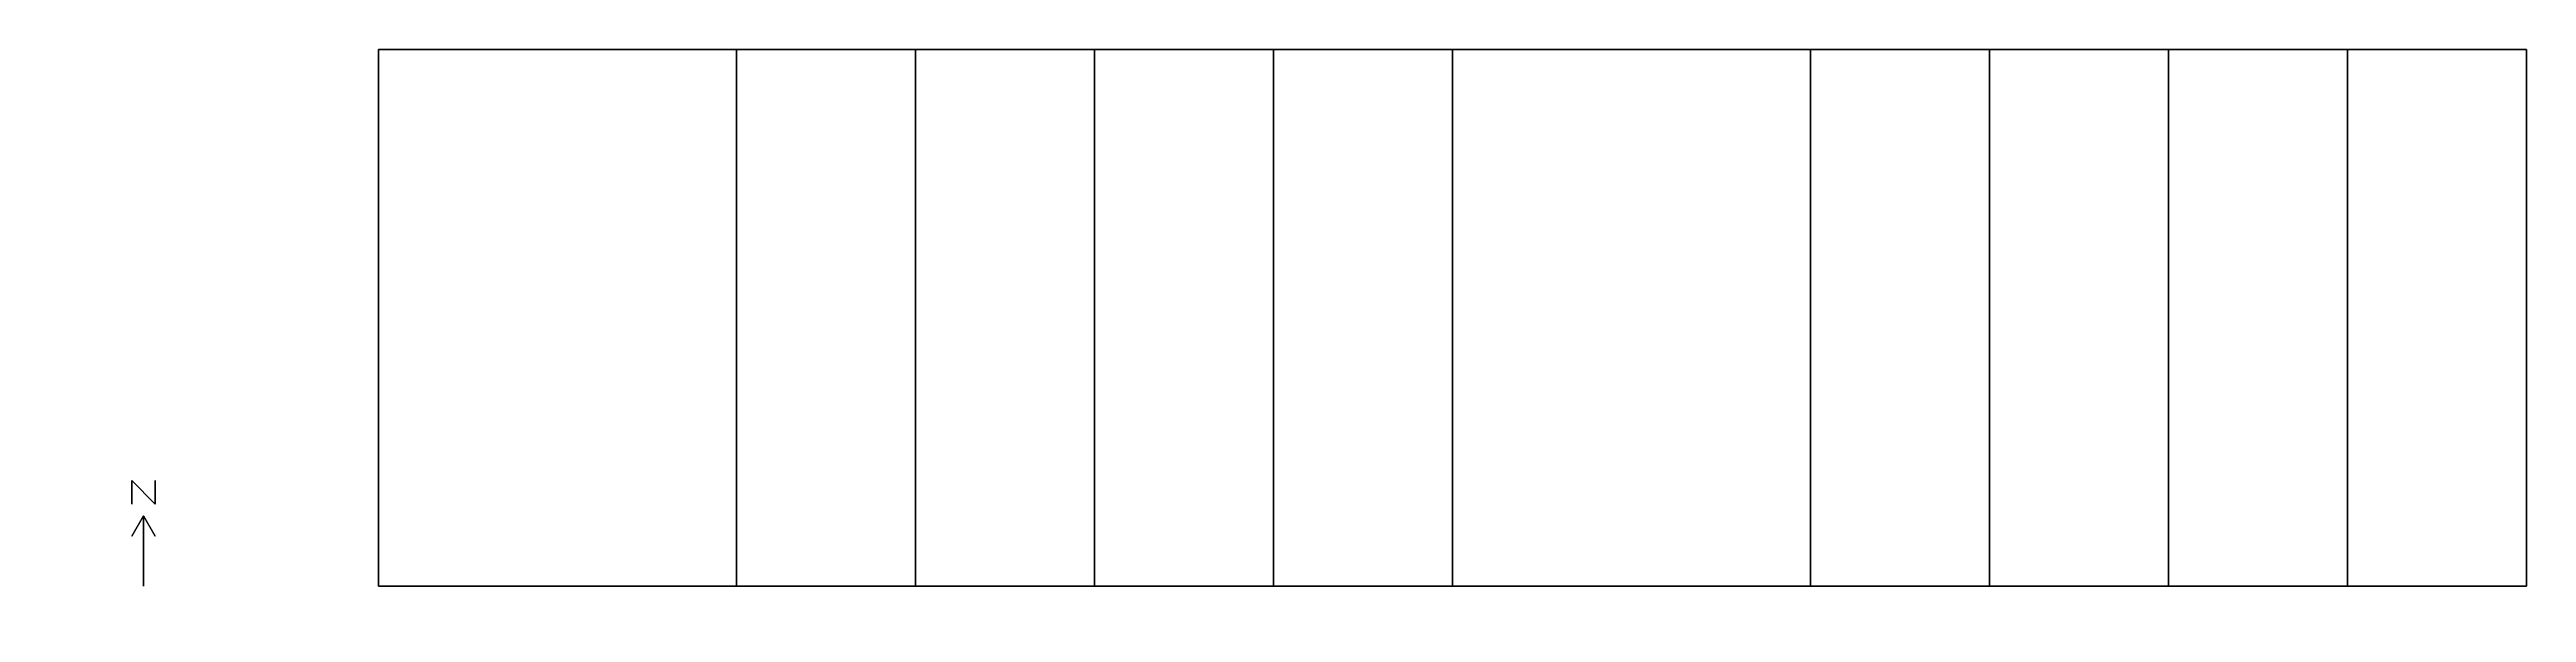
# Model space of a CAD drawing. Header units: metres. Extents: x -14 to 91, y -1 to 23.
import ezdxf

# ---------------------------------------------------------------- set-up
doc = ezdxf.new("R2010")
doc.units = ezdxf.units.M

msp = doc.modelspace()

# ---------------------------------------------------------------- linework, layer by layer
at = {"layer": '1', "color": 3}
for points in [[(-10.5, 4.5, 0.1), (-10.5, 4.5), (-10.5, 3.5), (-10.5, 3.5, 0.1)], [(-10.5, 4.5, 0.1), (-10.5, 4.5), (-9.5, 3.5), (-9.5, 3.5, 0.1)], [(-9.5, 4.5, 0.1), (-9.5, 4.5), (-9.5, 3.5), (-9.5, 3.5, 0.1)], [(-10, 3, 0.1), (-10, 3), (-10.5, 2.13), (-10.5, 2.13, 0.1)], [(-10, 3, 0.1), (-10, 3), (-10, 0), (-10, 0, 0.1)], [(-10, 3, 0.1), (-10, 3), (-9.5, 2.13), (-9.5, 2.13, 0.1)]]:
    msp.add_3dface(points, dxfattribs=at)
at = {"layer": 'LGSTORE1', "color": 43}
for points in [[(0, 22.86, 5.18), (0, 22.86), (0, 0), (0, 0, 5.18)], [(15.24, 22.86, 5.18), (15.24, 22.86), (0, 22.86), (0, 22.86, 5.18)], [(15.24, 0, 5.18), (15.24, 0), (15.24, 22.86), (15.24, 22.86, 5.18)], [(0, 0, 5.18), (0, 0), (15.24, 0), (15.24, 0, 5.18)]]:
    msp.add_3dface(points, dxfattribs=at)
at = {"layer": 'LGSTORE1', "color": 8}
msp.add_3dface([(0, 22.86), (15.24, 22.86), (15.24, 0), (0, 0)], dxfattribs=at)
at = {"layer": 'LGSTORE1', "color": 15}
msp.add_3dface([(15.24, 22.86, 5.18), (0, 22.86, 5.18), (0, 0, 5.18), (15.24, 0, 5.18)], dxfattribs=at)
at = {"layer": 'LGSTORE1', "color": 45}
for points in [[(4.73, 22.86, 2.13), (4.73, 22.86), (2.9, 22.86), (2.9, 22.86, 2.13)], [(12.35, 22.86, 2.13), (12.35, 22.86), (10.52, 22.86), (10.52, 22.86, 2.13)]]:
    msp.add_3dface(points, dxfattribs=at)
at = {"layer": 'LGSTORE1', "color": 143}
for points in [[(0.61, 0, 4.24), (0.61, 0, 2.72), (2.74, 0, 2.72), (2.74, 0, 4.24)], [(2.9, 0, 2.13), (2.9, 0), (4.73, 0), (4.73, 0, 2.13)], [(4.88, 0, 4.24), (4.88, 0, 2.72), (7.01, 0, 2.72), (7.01, 0, 4.24)], [(8.23, 0, 4.24), (8.23, 0, 2.72), (10.36, 0, 2.72), (10.36, 0, 4.24)], [(10.52, 0, 2.13), (10.52, 0), (12.35, 0), (12.35, 0, 2.13)], [(12.5, 0, 4.24), (12.5, 0, 2.72), (14.63, 0, 2.72), (14.63, 0, 4.24)]]:
    msp.add_3dface(points, dxfattribs=at)
at = {"layer": 'LGSTORE2', "color": 43}
for points in [[(45.72, 22.86, 5.18), (45.72, 22.86), (45.72, 0), (45.72, 0, 5.18)], [(60.96, 22.86, 5.18), (60.96, 22.86), (45.72, 22.86), (45.72, 22.86, 5.18)], [(60.96, 0, 5.18), (60.96, 0), (60.96, 22.86), (60.96, 22.86, 5.18)], [(45.72, 0, 5.18), (45.72, 0), (60.96, 0), (60.96, 0, 5.18)]]:
    msp.add_3dface(points, dxfattribs=at)
at = {"layer": 'LGSTORE2', "color": 8}
msp.add_3dface([(45.72, 22.86), (60.96, 22.86), (60.96, 0), (45.72, 0)], dxfattribs=at)
at = {"layer": 'LGSTORE2', "color": 15}
msp.add_3dface([(60.96, 22.86, 5.18), (45.72, 22.86, 5.18), (45.72, 0, 5.18), (60.96, 0, 5.18)], dxfattribs=at)
at = {"layer": 'LGSTORE2', "color": 45}
for points in [[(50.44, 22.86, 2.13), (50.44, 22.86), (48.62, 22.86), (48.62, 22.86, 2.13)], [(58.06, 22.86, 2.13), (58.06, 22.86), (56.24, 22.86), (56.24, 22.86, 2.13)]]:
    msp.add_3dface(points, dxfattribs=at)
at = {"layer": 'LGSTORE2', "color": 143}
for points in [[(46.33, 0, 4.24), (46.33, 0, 2.72), (48.46, 0, 2.72), (48.46, 0, 4.24)], [(48.62, 0, 2.13), (48.62, 0), (50.44, 0), (50.44, 0, 2.13)], [(50.6, 0, 4.24), (50.6, 0, 2.72), (52.73, 0, 2.72), (52.73, 0, 4.24)], [(53.95, 0, 4.24), (53.95, 0, 2.72), (56.08, 0, 2.72), (56.08, 0, 4.24)], [(56.24, 0, 2.13), (56.24, 0), (58.06, 0), (58.06, 0, 2.13)], [(58.22, 0, 4.24), (58.22, 0, 2.72), (60.35, 0, 2.72), (60.35, 0, 4.24)]]:
    msp.add_3dface(points, dxfattribs=at)
at = {"layer": 'SMSTORE1', "color": 43}
for points in [[(15.24, 22.86, 5.18), (15.24, 22.86), (15.24, 0), (15.24, 0, 5.18)], [(22.86, 22.86, 5.18), (22.86, 22.86), (15.24, 22.86), (15.24, 22.86, 5.18)], [(22.86, 0, 5.18), (22.86, 0), (22.86, 22.86), (22.86, 22.86, 5.18)], [(15.24, 0, 5.18), (15.24, 0), (22.86, 0), (22.86, 0, 5.18)]]:
    msp.add_3dface(points, dxfattribs=at)
at = {"layer": 'SMSTORE1', "color": 8}
msp.add_3dface([(15.24, 22.86), (22.86, 22.86), (22.86, 0), (15.24, 0)], dxfattribs=at)
at = {"layer": 'SMSTORE1', "color": 15}
msp.add_3dface([(22.86, 22.86, 5.18), (15.24, 22.86, 5.18), (15.24, 0, 5.18), (22.86, 0, 5.18)], dxfattribs=at)
at = {"layer": 'SMSTORE1', "color": 45}
msp.add_3dface([(19.97, 22.86, 2.13), (19.97, 22.86), (18.14, 22.86), (18.14, 22.86, 2.13)], dxfattribs=at)
at = {"layer": 'SMSTORE1', "color": 143}
for points in [[(15.85, 0, 4.24), (15.85, 0, 2.72), (17.98, 0, 2.72), (17.98, 0, 4.24)], [(18.14, 0, 2.13), (18.14, 0), (19.97, 0), (19.97, 0, 2.13)], [(20.12, 0, 4.24), (20.12, 0, 2.72), (22.25, 0, 2.72), (22.25, 0, 4.24)]]:
    msp.add_3dface(points, dxfattribs=at)
at = {"layer": 'SMSTORE2', "color": 43}
for points in [[(22.86, 22.86, 5.18), (22.86, 22.86), (22.86, 0), (22.86, 0, 5.18)], [(30.48, 22.86, 5.18), (30.48, 22.86), (22.86, 22.86), (22.86, 22.86, 5.18)], [(30.48, 0, 5.18), (30.48, 0), (30.48, 22.86), (30.48, 22.86, 5.18)], [(22.86, 0, 5.18), (22.86, 0), (30.48, 0), (30.48, 0, 5.18)]]:
    msp.add_3dface(points, dxfattribs=at)
at = {"layer": 'SMSTORE2', "color": 8}
msp.add_3dface([(22.86, 22.86), (30.48, 22.86), (30.48, 0), (22.86, 0)], dxfattribs=at)
at = {"layer": 'SMSTORE2', "color": 15}
msp.add_3dface([(30.48, 22.86, 5.18), (22.86, 22.86, 5.18), (22.86, 0, 5.18), (30.48, 0, 5.18)], dxfattribs=at)
at = {"layer": 'SMSTORE2', "color": 45}
msp.add_3dface([(27.58, 22.86, 2.13), (27.58, 22.86), (25.76, 22.86), (25.76, 22.86, 2.13)], dxfattribs=at)
at = {"layer": 'SMSTORE2', "color": 143}
for points in [[(23.47, 0, 4.24), (23.47, 0, 2.72), (25.6, 0, 2.72), (25.6, 0, 4.24)], [(25.76, 0, 2.13), (25.76, 0), (27.58, 0), (27.58, 0, 2.13)], [(27.74, 0, 4.24), (27.74, 0, 2.72), (29.87, 0, 2.72), (29.87, 0, 4.24)]]:
    msp.add_3dface(points, dxfattribs=at)
at = {"layer": 'SMSTORE3', "color": 43}
for points in [[(30.48, 22.86, 5.18), (30.48, 22.86), (30.48, 0), (30.48, 0, 5.18)], [(38.1, 22.86, 5.18), (38.1, 22.86), (30.48, 22.86), (30.48, 22.86, 5.18)], [(38.1, 0, 5.18), (38.1, 0), (38.1, 22.86), (38.1, 22.86, 5.18)], [(30.48, 0, 5.18), (30.48, 0), (38.1, 0), (38.1, 0, 5.18)]]:
    msp.add_3dface(points, dxfattribs=at)
at = {"layer": 'SMSTORE3', "color": 8}
msp.add_3dface([(30.48, 22.86), (38.1, 22.86), (38.1, 0), (30.48, 0)], dxfattribs=at)
at = {"layer": 'SMSTORE3', "color": 15}
msp.add_3dface([(38.1, 22.86, 5.18), (30.48, 22.86, 5.18), (30.48, 0, 5.18), (38.1, 0, 5.18)], dxfattribs=at)
at = {"layer": 'SMSTORE3', "color": 45}
msp.add_3dface([(35.2, 22.86, 2.13), (35.2, 22.86), (33.38, 22.86), (33.38, 22.86, 2.13)], dxfattribs=at)
at = {"layer": 'SMSTORE3', "color": 143}
for points in [[(31.09, 0, 4.24), (31.09, 0, 2.72), (33.22, 0, 2.72), (33.22, 0, 4.24)], [(33.38, 0, 2.13), (33.38, 0), (35.2, 0), (35.2, 0, 2.13)], [(35.36, 0, 4.24), (35.36, 0, 2.72), (37.49, 0, 2.72), (37.49, 0, 4.24)]]:
    msp.add_3dface(points, dxfattribs=at)
at = {"layer": 'SMSTORE4', "color": 43}
for points in [[(38.1, 22.86, 5.18), (38.1, 22.86), (38.1, 0), (38.1, 0, 5.18)], [(45.72, 22.86, 5.18), (45.72, 22.86), (38.1, 22.86), (38.1, 22.86, 5.18)], [(45.72, 0, 5.18), (45.72, 0), (45.72, 22.86), (45.72, 22.86, 5.18)], [(38.1, 0, 5.18), (38.1, 0), (45.72, 0), (45.72, 0, 5.18)]]:
    msp.add_3dface(points, dxfattribs=at)
at = {"layer": 'SMSTORE4', "color": 8}
msp.add_3dface([(38.1, 22.86), (45.72, 22.86), (45.72, 0), (38.1, 0)], dxfattribs=at)
at = {"layer": 'SMSTORE4', "color": 15}
msp.add_3dface([(45.72, 22.86, 5.18), (38.1, 22.86, 5.18), (38.1, 0, 5.18), (45.72, 0, 5.18)], dxfattribs=at)
at = {"layer": 'SMSTORE4', "color": 45}
msp.add_3dface([(42.82, 22.86, 2.13), (42.82, 22.86), (41, 22.86), (41, 22.86, 2.13)], dxfattribs=at)
at = {"layer": 'SMSTORE4', "color": 143}
for points in [[(38.71, 0, 4.24), (38.71, 0, 2.72), (40.84, 0, 2.72), (40.84, 0, 4.24)], [(41, 0, 2.13), (41, 0), (42.82, 0), (42.82, 0, 2.13)], [(42.98, 0, 4.24), (42.98, 0, 2.72), (45.11, 0, 2.72), (45.11, 0, 4.24)]]:
    msp.add_3dface(points, dxfattribs=at)
at = {"layer": 'SMSTORE5', "color": 43}
for points in [[(60.96, 22.86, 5.18), (60.96, 22.86), (60.96, 0), (60.96, 0, 5.18)], [(68.58, 22.86, 5.18), (68.58, 22.86), (60.96, 22.86), (60.96, 22.86, 5.18)], [(68.58, 0, 5.18), (68.58, 0), (68.58, 22.86), (68.58, 22.86, 5.18)], [(60.96, 0, 5.18), (60.96, 0), (68.58, 0), (68.58, 0, 5.18)]]:
    msp.add_3dface(points, dxfattribs=at)
at = {"layer": 'SMSTORE5', "color": 8}
msp.add_3dface([(60.96, 22.86), (68.58, 22.86), (68.58, 0), (60.96, 0)], dxfattribs=at)
at = {"layer": 'SMSTORE5', "color": 15}
msp.add_3dface([(68.58, 22.86, 5.18), (60.96, 22.86, 5.18), (60.96, 0, 5.18), (68.58, 0, 5.18)], dxfattribs=at)
at = {"layer": 'SMSTORE5', "color": 45}
msp.add_3dface([(65.68, 22.86, 2.13), (65.68, 22.86), (63.86, 22.86), (63.86, 22.86, 2.13)], dxfattribs=at)
at = {"layer": 'SMSTORE5', "color": 143}
for points in [[(61.57, 0, 4.24), (61.57, 0, 2.72), (63.7, 0, 2.72), (63.7, 0, 4.24)], [(63.86, 0, 2.13), (63.86, 0), (65.68, 0), (65.68, 0, 2.13)], [(65.84, 0, 4.24), (65.84, 0, 2.72), (67.97, 0, 2.72), (67.97, 0, 4.24)]]:
    msp.add_3dface(points, dxfattribs=at)
at = {"layer": 'SMSTORE6', "color": 43}
for points in [[(68.58, 22.86, 5.18), (68.58, 22.86), (68.58, 0), (68.58, 0, 5.18)], [(76.2, 22.86, 5.18), (76.2, 22.86), (68.58, 22.86), (68.58, 22.86, 5.18)], [(76.2, 0, 5.18), (76.2, 0), (76.2, 22.86), (76.2, 22.86, 5.18)], [(68.58, 0, 5.18), (68.58, 0), (76.2, 0), (76.2, 0, 5.18)]]:
    msp.add_3dface(points, dxfattribs=at)
at = {"layer": 'SMSTORE6', "color": 8}
msp.add_3dface([(68.58, 22.86), (76.2, 22.86), (76.2, 0), (68.58, 0)], dxfattribs=at)
at = {"layer": 'SMSTORE6', "color": 15}
msp.add_3dface([(76.2, 22.86, 5.18), (68.58, 22.86, 5.18), (68.58, 0, 5.18), (76.2, 0, 5.18)], dxfattribs=at)
at = {"layer": 'SMSTORE6', "color": 45}
msp.add_3dface([(73.3, 22.86, 2.13), (73.3, 22.86), (71.48, 22.86), (71.48, 22.86, 2.13)], dxfattribs=at)
at = {"layer": 'SMSTORE6', "color": 143}
for points in [[(69.19, 0, 4.24), (69.19, 0, 2.72), (71.32, 0, 2.72), (71.32, 0, 4.24)], [(71.48, 0, 2.13), (71.48, 0), (73.3, 0), (73.3, 0, 2.13)], [(73.46, 0, 4.24), (73.46, 0, 2.72), (75.59, 0, 2.72), (75.59, 0, 4.24)]]:
    msp.add_3dface(points, dxfattribs=at)
at = {"layer": 'SMSTORE7', "color": 43}
for points in [[(76.2, 22.86, 5.18), (76.2, 22.86), (76.2, 0), (76.2, 0, 5.18)], [(83.82, 22.86, 5.18), (83.82, 22.86), (76.2, 22.86), (76.2, 22.86, 5.18)], [(83.82, 0, 5.18), (83.82, 0), (83.82, 22.86), (83.82, 22.86, 5.18)], [(76.2, 0, 5.18), (76.2, 0), (83.82, 0), (83.82, 0, 5.18)]]:
    msp.add_3dface(points, dxfattribs=at)
at = {"layer": 'SMSTORE7', "color": 8}
msp.add_3dface([(76.2, 22.86), (83.82, 22.86), (83.82, 0), (76.2, 0)], dxfattribs=at)
at = {"layer": 'SMSTORE7', "color": 15}
msp.add_3dface([(83.82, 22.86, 5.18), (76.2, 22.86, 5.18), (76.2, 0, 5.18), (83.82, 0, 5.18)], dxfattribs=at)
at = {"layer": 'SMSTORE7', "color": 45}
msp.add_3dface([(80.92, 22.86, 2.13), (80.92, 22.86), (79.1, 22.86), (79.1, 22.86, 2.13)], dxfattribs=at)
at = {"layer": 'SMSTORE7', "color": 143}
for points in [[(76.81, 0, 4.24), (76.81, 0, 2.72), (78.94, 0, 2.72), (78.94, 0, 4.24)], [(79.1, 0, 2.13), (79.1, 0), (80.92, 0), (80.92, 0, 2.13)], [(81.08, 0, 4.24), (81.08, 0, 2.72), (83.21, 0, 2.72), (83.21, 0, 4.24)]]:
    msp.add_3dface(points, dxfattribs=at)
at = {"layer": 'SMSTORE8', "color": 43}
for points in [[(83.82, 22.86, 5.18), (83.82, 22.86), (83.82, 0), (83.82, 0, 5.18)], [(91.44, 22.86, 5.18), (91.44, 22.86), (83.82, 22.86), (83.82, 22.86, 5.18)], [(91.44, 0, 5.18), (91.44, 0), (91.44, 22.86), (91.44, 22.86, 5.18)], [(83.82, 0, 5.18), (83.82, 0), (91.44, 0), (91.44, 0, 5.18)]]:
    msp.add_3dface(points, dxfattribs=at)
at = {"layer": 'SMSTORE8', "color": 8}
msp.add_3dface([(83.82, 22.86), (91.44, 22.86), (91.44, 0), (83.82, 0)], dxfattribs=at)
at = {"layer": 'SMSTORE8', "color": 15}
msp.add_3dface([(91.44, 22.86, 5.18), (83.82, 22.86, 5.18), (83.82, 0, 5.18), (91.44, 0, 5.18)], dxfattribs=at)
at = {"layer": 'SMSTORE8', "color": 45}
msp.add_3dface([(88.54, 22.86, 2.13), (88.54, 22.86), (86.72, 22.86), (86.72, 22.86, 2.13)], dxfattribs=at)
at = {"layer": 'SMSTORE8', "color": 143}
for points in [[(84.43, 0, 4.24), (84.43, 0, 2.72), (86.56, 0, 2.72), (86.56, 0, 4.24)], [(86.72, 0, 2.13), (86.72, 0), (88.54, 0), (88.54, 0, 2.13)], [(88.7, 0, 4.24), (88.7, 0, 2.72), (90.83, 0, 2.72), (90.83, 0, 4.24)]]:
    msp.add_3dface(points, dxfattribs=at)

doc.saveas('drawing.dxf')
